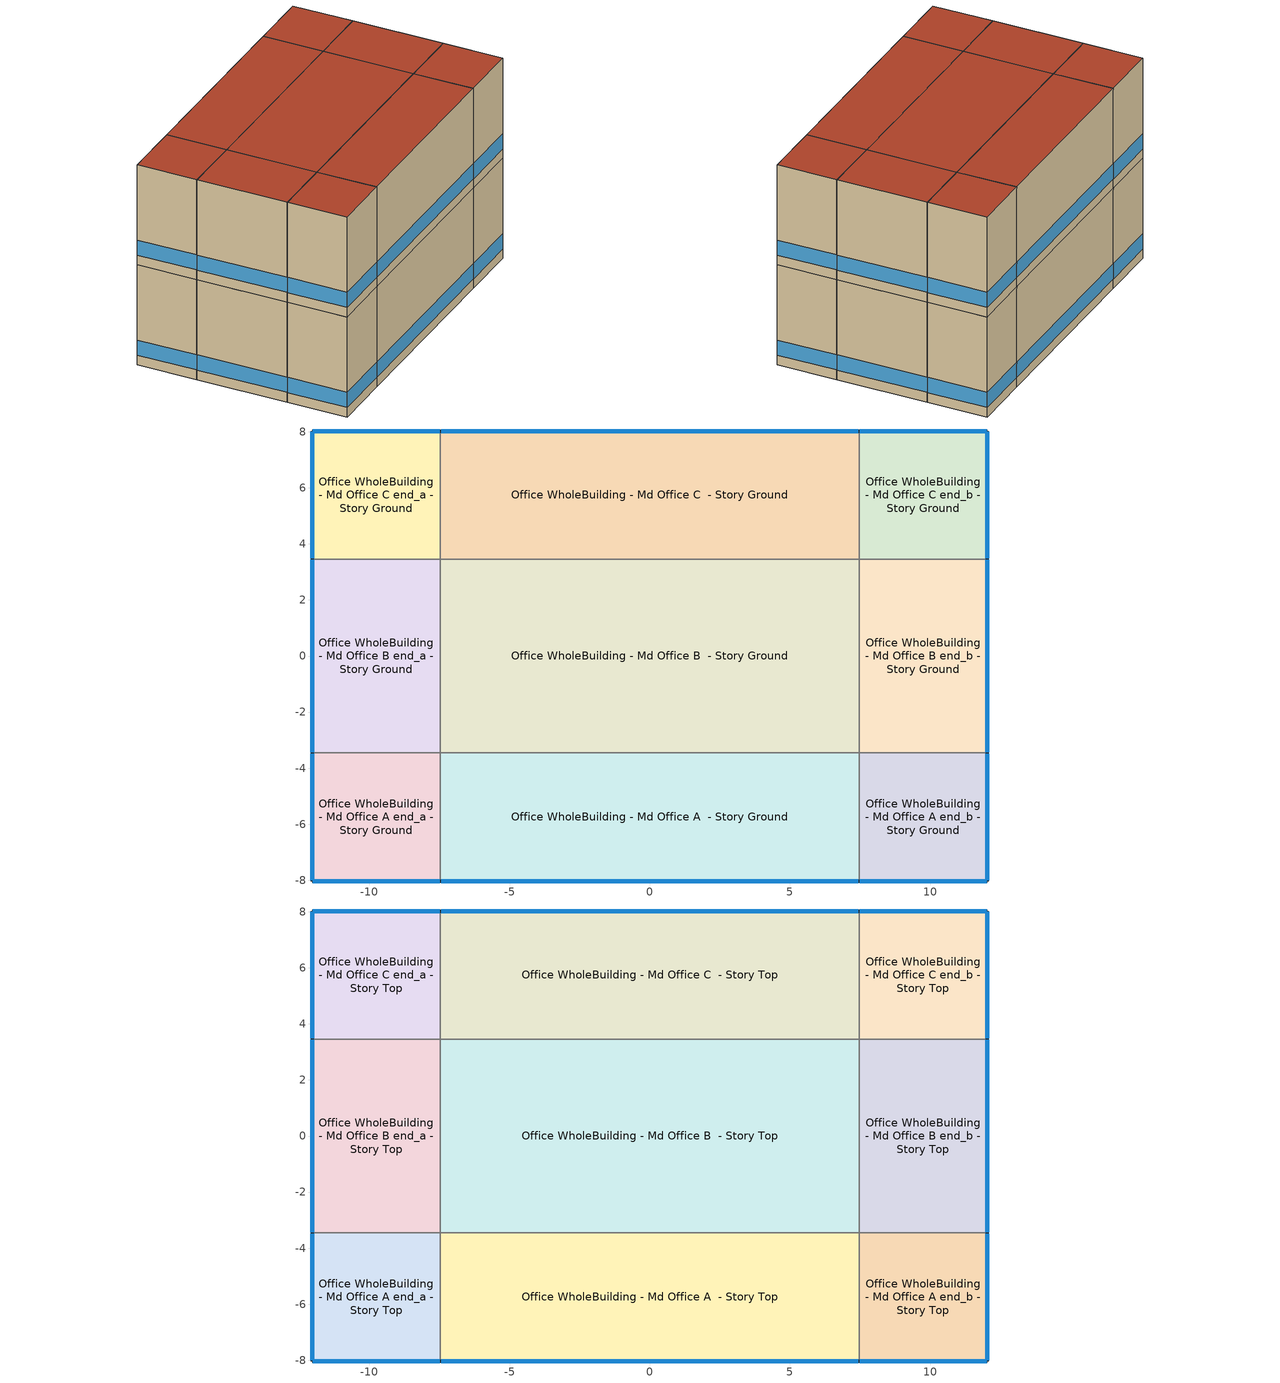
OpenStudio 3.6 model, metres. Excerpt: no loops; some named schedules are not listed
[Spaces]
Office WholeBuilding - Md Office A end_a - Story Ground
 floor ground (Foundation F 075 Perim 914 Area 209): -12.04,-8.03 -12.04,-3.45 -7.47,-3.45 -7.47,-8.03 z0
 wall outside: -12.04,-3.45 -12.04,-8.03 -7.47,-8.03 z0:7.92
 wall to Office WholeBuilding - Md Office B end_a - Story Ground: -7.47,-3.45 -12.04,-3.45 z0:7.92
 wall to Office WholeBuilding - Md Office A  - Story Ground: -7.47,-8.03 -7.47,-3.45 z0:7.92
 window: -12.01,-8.03 -7.49,-8.03 / -12.04,-3.48 -12.04,-8 z0.76:1.96
Office WholeBuilding - Md Office B end_a - Story Ground
 floor ground (Foundation F 075 Perim 691 Area 3158): -12.04,-3.45 -12.04,3.45 -7.47,3.45 -7.47,-3.45 z0
 wall outside: -12.04,3.45 -12.04,-3.45 z0:7.92
 wall to Office WholeBuilding - Md Office C end_a - Story Ground: -7.47,3.45 -12.04,3.45 z0:7.92
 wall to Office WholeBuilding - Md Office B  - Story Ground: -7.47,-3.45 -7.47,3.45 z0:7.92
 window: -12.04,3.43 -12.04,-3.43 z0.76:1.96
Office WholeBuilding - Md Office C end_a - Story Ground
 floor ground (Foundation F 075 Perim 914 Area 209): -12.04,3.45 -12.04,8.03 -7.47,8.03 -7.47,3.45 z0
 wall outside: -7.47,8.03 -12.04,8.03 -12.04,3.45 z0:7.92
 wall to Office WholeBuilding - Md Office C  - Story Ground: -7.47,3.45 -7.47,8.03 z0:7.92
 window: -7.49,8.03 -12.01,8.03 / -12.04,8 -12.04,3.48 z0.76:1.96
Office WholeBuilding - Md Office A  - Story Ground
 floor ground (Foundation F 075 Perim 1493 Area 6827): -7.47,-8.03 -7.47,-3.45 7.47,-3.45 7.47,-8.03 z0
 wall outside: -7.47,-8.03 7.47,-8.03 z0:7.92
 wall to Office WholeBuilding - Md Office B  - Story Ground: 7.47,-3.45 -7.47,-3.45 z0:7.92
 wall to Office WholeBuilding - Md Office A end_b - Story Ground: 7.47,-8.03 7.47,-3.45 z0:7.92
 window: -7.44,-8.03 7.44,-8.03 z0.76:1.95
Office WholeBuilding - Md Office B  - Story Ground
 floor ground (Foundation F 075 Perim 0 Area 10315): -7.47,-3.45 -7.47,3.45 7.47,3.45 7.47,-3.45 z0
 wall to Office WholeBuilding - Md Office C  - Story Ground: 7.47,3.45 -7.47,3.45 z0:7.92
 wall to Office WholeBuilding - Md Office B end_b - Story Ground: 7.47,-3.45 7.47,3.45 z0:7.92
Office WholeBuilding - Md Office C  - Story Ground
 floor ground (Foundation F 075 Perim 1493 Area 6827): -7.47,3.45 -7.47,8.03 7.47,8.03 7.47,3.45 z0
 wall outside: 7.47,8.03 -7.47,8.03 z0:7.92
 wall to Office WholeBuilding - Md Office C end_b - Story Ground: 7.47,3.45 7.47,8.03 z0:7.92
 window: 7.44,8.03 -7.44,8.03 z0.76:1.95
Office WholeBuilding - Md Office A end_b - Story Ground
 floor ground (Foundation F 075 Perim 914 Area 209): 7.47,-8.03 7.47,-3.45 12.04,-3.45 12.04,-8.03 z0
 wall outside: 7.47,-8.03 12.04,-8.03 12.04,-3.45 z0:7.92
 wall to Office WholeBuilding - Md Office B end_b - Story Ground: 12.04,-3.45 7.47,-3.45 z0:7.92
 window: 12.04,-8 12.04,-3.48 / 7.49,-8.03 12.01,-8.03 z0.76:1.96
Office WholeBuilding - Md Office B end_b - Story Ground
 floor ground (Foundation F 075 Perim 691 Area 3158): 7.47,-3.45 7.47,3.45 12.04,3.45 12.04,-3.45 z0
 wall outside: 12.04,-3.45 12.04,3.45 z0:7.92
 wall to Office WholeBuilding - Md Office C end_b - Story Ground: 12.04,3.45 7.47,3.45 z0:7.92
 window: 12.04,-3.43 12.04,3.43 z0.76:1.96
Office WholeBuilding - Md Office C end_b - Story Ground
 floor ground (Foundation F 075 Perim 914 Area 209): 7.47,3.45 7.47,8.03 12.04,8.03 12.04,3.45 z0
 wall outside: 12.04,3.45 12.04,8.03 7.47,8.03 z0:7.92
 window: 12.01,8.03 7.49,8.03 / 12.04,3.48 12.04,8 z0.76:1.96
Office WholeBuilding - Md Office A end_a - Story Top
 floor to Office WholeBuilding - Md Office A end_a - Story Ground: -12.04,-8.03 -12.04,-3.45 -7.47,-3.45 -7.47,-8.03 z7.92
 wall outside: -12.04,-3.45 -12.04,-8.03 -7.47,-8.03 z7.92:15.85
 wall to Office WholeBuilding - Md Office B end_a - Story Top: -7.47,-3.45 -12.04,-3.45 z7.92:15.85
 wall to Office WholeBuilding - Md Office A  - Story Top: -7.47,-8.03 -7.47,-3.45 z7.92:15.85
 window: -12.04,-3.48 -12.04,-8 / -12.01,-8.03 -7.49,-8.03 z8.69:9.89
 roof outside: -7.47,-8.03 -7.47,-3.45 -12.04,-3.45 -12.04,-8.03 z15.85
Office WholeBuilding - Md Office B end_a - Story Top
 floor to Office WholeBuilding - Md Office B end_a - Story Ground: -12.04,-3.45 -12.04,3.45 -7.47,3.45 -7.47,-3.45 z7.92
 wall outside: -12.04,3.45 -12.04,-3.45 z7.92:15.85
 wall to Office WholeBuilding - Md Office C end_a - Story Top: -7.47,3.45 -12.04,3.45 z7.92:15.85
 wall to Office WholeBuilding - Md Office B  - Story Top: -7.47,-3.45 -7.47,3.45 z7.92:15.85
 window: -12.04,3.43 -12.04,-3.43 z8.69:9.88
 roof outside: -7.47,-3.45 -7.47,3.45 -12.04,3.45 -12.04,-3.45 z15.85
Office WholeBuilding - Md Office C end_a - Story Top
 floor to Office WholeBuilding - Md Office C end_a - Story Ground: -12.04,3.45 -12.04,8.03 -7.47,8.03 -7.47,3.45 z7.92
 wall outside: -7.47,8.03 -12.04,8.03 -12.04,3.45 z7.92:15.85
 wall to Office WholeBuilding - Md Office C  - Story Top: -7.47,3.45 -7.47,8.03 z7.92:15.85
 window: -12.04,8 -12.04,3.48 / -7.49,8.03 -12.01,8.03 z8.69:9.89
 roof outside: -7.47,3.45 -7.47,8.03 -12.04,8.03 -12.04,3.45 z15.85
Office WholeBuilding - Md Office A  - Story Top
 floor to Office WholeBuilding - Md Office A  - Story Ground: -7.47,-8.03 -7.47,-3.45 7.47,-3.45 7.47,-8.03 z7.92
 wall outside: -7.47,-8.03 7.47,-8.03 z7.92:15.85
 wall to Office WholeBuilding - Md Office B  - Story Top: 7.47,-3.45 -7.47,-3.45 z7.92:15.85
 wall to Office WholeBuilding - Md Office A end_b - Story Top: 7.47,-8.03 7.47,-3.45 z7.92:15.85
 window: -7.44,-8.03 7.44,-8.03 z8.69:9.88
 roof outside: 7.47,-8.03 7.47,-3.45 -7.47,-3.45 -7.47,-8.03 z15.85
Office WholeBuilding - Md Office B  - Story Top
 floor to Office WholeBuilding - Md Office B  - Story Ground: -7.47,-3.45 -7.47,3.45 7.47,3.45 7.47,-3.45 z7.92
 wall to Office WholeBuilding - Md Office C  - Story Top: 7.47,3.45 -7.47,3.45 z7.92:15.85
 wall to Office WholeBuilding - Md Office B end_b - Story Top: 7.47,-3.45 7.47,3.45 z7.92:15.85
 roof outside: 7.47,-3.45 7.47,3.45 -7.47,3.45 -7.47,-3.45 z15.85
Office WholeBuilding - Md Office C  - Story Top
 floor to Office WholeBuilding - Md Office C  - Story Ground: -7.47,3.45 -7.47,8.03 7.47,8.03 7.47,3.45 z7.92
 wall outside: 7.47,8.03 -7.47,8.03 z7.92:15.85
 wall to Office WholeBuilding - Md Office C end_b - Story Top: 7.47,3.45 7.47,8.03 z7.92:15.85
 window: 7.44,8.03 -7.44,8.03 z8.69:9.88
 roof outside: 7.47,3.45 7.47,8.03 -7.47,8.03 -7.47,3.45 z15.85
Office WholeBuilding - Md Office A end_b - Story Top
 floor to Office WholeBuilding - Md Office A end_b - Story Ground: 7.47,-8.03 7.47,-3.45 12.04,-3.45 12.04,-8.03 z7.92
 wall outside: 7.47,-8.03 12.04,-8.03 12.04,-3.45 z7.92:15.85
 wall to Office WholeBuilding - Md Office B end_b - Story Top: 12.04,-3.45 7.47,-3.45 z7.92:15.85
 window: 12.04,-8 12.04,-3.48 / 7.49,-8.03 12.01,-8.03 z8.69:9.89
 roof outside: 12.04,-8.03 12.04,-3.45 7.47,-3.45 7.47,-8.03 z15.85
Office WholeBuilding - Md Office B end_b - Story Top
 floor to Office WholeBuilding - Md Office B end_b - Story Ground: 7.47,-3.45 7.47,3.45 12.04,3.45 12.04,-3.45 z7.92
 wall outside: 12.04,-3.45 12.04,3.45 z7.92:15.85
 wall to Office WholeBuilding - Md Office C end_b - Story Top: 12.04,3.45 7.47,3.45 z7.92:15.85
 window: 12.04,-3.43 12.04,3.43 z8.69:9.88
 roof outside: 12.04,-3.45 12.04,3.45 7.47,3.45 7.47,-3.45 z15.85
Office WholeBuilding - Md Office C end_b - Story Top
 floor to Office WholeBuilding - Md Office C end_b - Story Ground: 7.47,3.45 7.47,8.03 12.04,8.03 12.04,3.45 z7.92
 wall outside: 12.04,3.45 12.04,8.03 7.47,8.03 z7.92:15.85
 window: 12.01,8.03 7.49,8.03 / 12.04,3.48 12.04,8 z8.69:9.89
 roof outside: 12.04,3.45 12.04,8.03 7.47,8.03 7.47,3.45 z15.85
[Site]
Kodiak Airport: Latitude {deg}=57.75; Longitude {deg}=-152.5; Time Zone {hr}=-9; Elevation {m}=5; Terrain=City
[ClimateZones]
Climate Zone Institution Name 1=ASHRAE; Climate Zone Document Name 1=ANSI/ASHRAE Standard 169; Climate Zone Document Year 1=2006; Climate Zone Value 1=8; Climate Zone Institution Name 2=CEC; Climate Zone Document Name 2=California Climate Zone Descriptions; Climate Zone Document Year 2=1995
[Site:WaterMainsTemperature]
Calculation Method=Correlation; Annual Average Outdoor Air Temperature {C}=-1.525; Maximum Difference In Monthly Average Outdoor Air Temperatures {deltaC}=36.2
[Site:GroundTemperature:FCfactorMethod]
January Ground Temperature {C}=-3.1; February Ground Temperature {C}=-17.7; March Ground Temperature {C}=-19.3; April Ground Temperature {C}=-17.6; May Ground Temperature {C}=-15.4; June Ground Temperature {C}=-10.3; July Ground Temperature {C}=0.7; August Ground Temperature {C}=10.6; September Ground Temperature {C}=16; October Ground Temperature {C}=16.9; November Ground Temperature {C}=14.2; December Ground Temperature {C}=6.7
[SizingPeriod:DesignDay] Barometric Pressure {Pa}=100917; Wind Speed {m/s}=5; Wind Direction {deg}=320; Rain Indicator=No; Snow Indicator=No; Day of Month=21; Day Type=SummerDesignDay; Daylight Saving Time Indicator=No; Humidity Condition Type=Wetbulb; Dry-Bulb Temperature Range Modifier Type=DefaultMultipliers; Solar Model Indicator=ASHRAETau
Name | Maximum Dry-Bulb Temperature {C} | Daily Dry-Bulb Temperature Range {deltaC} | Month | Wetbulb or DewPoint at Maximum Dry-Bulb {C} | ASHRAE Clear Sky Optical Depth for Beam Irradiance | ASHRAE Clear Sky Optical Depth for Diffuse Irradiance
Kodiak December .4% Condns WB=>MCDB | 6.5 | 5.1 | 12 | 6.2 | 0.359 | 2.403
Kodiak November .4% Condns WB=>MCDB | 8.7 | 5.3 | 11 | 8.2 | 0.358 | 2.388
Kodiak October .4% Condns WB=>MCDB | 11.3 | 6.2 | 10 | 10.7 | 0.34 | 2.431
Kodiak September .4% Condns WB=>MCDB | 16.2 | 6.4 | 9 | 13.8 | 0.333 | 2.489
[Building]
90.1-2016|MediumOffice: North Axis {deg}=0; Default Construction Set=90.1-2016 - Office - ASHRAE 169-2013-8A; Default Schedule Set=Building Default Schedule Set; Standards Number of Stories=1; Standards Number of Above Ground Stories=1; Standards Building Type=Office
[Material:NoMass] Thermal Absorptance=0.9; Solar Absorptance=0.7
Name | Roughness | Thermal Resistance {m2-K/W} | Visible Absorptance
CP02 CARPET PAD | VeryRough | 0.21648 | 0.8
Typical Carpet Pad | Smooth | 0.21648 | 0.8
Typical Insulation R-23.75 1 | Smooth | 4.18206 | 0.7
Typical Insulation R-18.44 | Smooth | 3.24833 | 0.7
Typical Insulation R-34.6 | Smooth | 6.09289 | 0.7
Typical Insulation R-1.85 | Smooth | 0.326262 | 0.7
Typical Insulation R-2.38 | Smooth | 0.418404 | 0.7
[Material]
Name | Roughness | Thickness {m} | Conductivity {W/m-K} | Density {kg/m3} | Specific Heat {J/kg-K} | Thermal Absorptance | Solar Absorptance | Visible Absorptance
100mm Normalweight concrete floor | MediumSmooth | 0.1016 | 2.31 | 2322 | 832
G01 13mm gypsum board | Smooth | 0.0127 | 0.16 | 800 | 1090 | 0.9 | 0.7 | 0.5
4 in. Normalweight Concrete Floor | MediumRough | 0.1016 | 2.31 | 2322 | 832 | 0.9 | 0.7 | 0.7
8 in. Normalweight Concrete Floor | MediumRough | 0.2032 | 2.31 | 2322 | 832 | 0.9 | 0.7 | 0.7
8 in. Concrete Block Basement Wall | MediumRough | 0.2032 | 1.326 | 1842 | 912 | 0.9 | 0.7 | 0.7
F08 Metal surface; Metal Roof Surface | Smooth | 0.0008 | 45.28 | 7824 | 500 | 0.9 | 0.7 | 0.7
G05 25mm wood | MediumSmooth | 0.0254 | 0.15 | 608 | 1630 | 0.9 | 0.5 | 0.5
1IN Stucco | Smooth | 0.0253 | 0.6918 | 1858 | 837 | 0.9 | 0.7 | 0.92
8IN CONCRETE HW RefBldg | Rough | 0.2032 | 1.311 | 2240 | 836.8 | 0.9 | 0.7 | 0.7
1/2IN Gypsum | Smooth | 0.0127 | 0.16 | 784.9 | 830 | 0.9 | 0.4 | 0.4
Roof Membrane | VeryRough | 0.0095 | 0.16 | 1121.29 | 1460 | 0.9 | 0.7 | 0.7
Std Wood 6inch 2 | MediumSmooth | 0.15 | 0.12 | 540 | 1210 | 0.9 | 0.7 | 0.7
[Construction]
Typical Interior Floor: 100mm Normalweight concrete floor, CP02 CARPET PAD
Typical Interior Wall: G01 13mm gypsum board, G01 13mm gypsum board
Typical Interior Ceiling: CP02 CARPET PAD, 100mm Normalweight concrete floor
Typical Insulated Carpeted 8in Slab Floor: 8 in. Normalweight Concrete Floor, Typical Carpet Pad
Typical Insulated Basement Mass Wall: 8 in. Concrete Block Basement Wall
U 0.40 SHGC 0.43 Dbl LoE Spec Sel Clr 3mm/6mm/6mm Air: LoE SPEC SEL CLEAR 3MM, AIR 6MM, CLEAR 6MM
Typical Interior Window: Clear 3mm
Typical Interior Door; Typical Interior Partition: G05 25mm wood
Typical Insulated Exterior Mass Floor R-26.32 1: Typical Insulation R-23.75 1, 4 in. Normalweight Concrete Floor, Typical Carpet Pad
Typical Insulated Exterior Mass Wall R-20.83: 1IN Stucco, 8IN CONCRETE HW RefBldg, Typical Insulation R-18.44, 1/2IN Gypsum
Typical IEAD Roof R-35.71: Roof Membrane, Typical Insulation R-34.6, Metal Roof Surface
U 0.68 SHGC 0.45 Simple Glazing Window U-0.68 SHGC 0.45: U 0.68 SHGC 0.45 Simple Glazing U-0.68 SHGC 0.45
U 0.68 SHGC 0.45 Simple Glazing Window U-0.68 SHGC 0.45 1: U 0.68 SHGC 0.45 Simple Glazing U-0.68 SHGC 0.45 1
Typical Insulated Metal Door R-2.7: F08 Metal surface, Typical Insulation R-1.85
Typical Overhead Door R-3.23: Typical Insulation R-2.38
U 0.41 SHGC 0.55 Simple Glazing Skylight U-0.41 SHGC 0.0: U 0.41 SHGC 0.55 Simple Glazing U-0.41 SHGC 0.0
InteriorFurnishings 2: Std Wood 6inch 2
[WindowMaterial:Gas]
AIR 6MM: Gas Type=Air; Thickness {m}=0.0063
[WindowMaterial:Glazing] Optical Data Type=SpectralAverage; Infrared Transmittance at Normal Incidence=0; Front Side Infrared Hemispherical Emissivity=0.84; Conductivity {W/m-K}=0.9; Dirt Correction Factor for Solar and Visible Transmittance=1; Solar Diffusing=No
Name | Thickness {m} | Solar Transmittance at Normal Incidence | Front Side Solar Reflectance at Normal Incidence | Back Side Solar Reflectance at Normal Incidence | Visible Transmittance at Normal Incidence | Front Side Visible Reflectance at Normal Incidence | Back Side Visible Reflectance at Normal Incidence | Back Side Infrared Hemispherical Emissivity
LoE SPEC SEL CLEAR 3MM | 0.003 | 0.45 | 0.34 | 0.37 | 0.78 | 0.07 | 0.06 | 0.03
CLEAR 6MM | 0.006 | 0.775 | 0.071 | 0.071 | 0.881 | 0.08 | 0.08 | 0.84
Clear 3mm | 0.003 | 0.837 | 0.075 | 0.075 | 0.898 | 0.081 | 0.081 | 0.84
[Construction:FfactorGroundFloor] F-Factor {W/m-K}=0.751139
Name | Area {m2} | PerimeterExposed {m}
Foundation F 075 Perim 691 Area 3158 | 31.5812 | 6.90751
Foundation F 075 Perim 914 Area 209 | 20.9032 | 9.144
Foundation F 075 Perim 1493 Area 6827 | 68.2749 | 14.9333
Foundation F 075 Perim 0 Area 10315 | 103.152 | 0
[DefaultConstructionSet]
90.1-2016 - Office - ASHRAE 169-2013-8A: Default Exterior Surface Constructions=Default Surface Constructions 7; Default Interior Surface Constructions=Default Surface Constructions 8; Default Ground Contact Surface Constructions=Default Surface Constructions 9; Default Exterior SubSurface Constructions=Default Sub Surface Constructions 5; Default Interior SubSurface Constructions=Default Sub Surface Constructions 6; Interior Partition Construction=Typical Interior Partition
[DefaultSurfaceConstructions]
Name | Floor Construction | Wall Construction | Roof Ceiling Construction
Default Surface Constructions 7 | Typical Insulated Exterior Mass Floor R-26.32 1 | Typical Insulated Exterior Mass Wall R-20.83 | Typical IEAD Roof R-35.71
Default Surface Constructions 8 | Typical Interior Floor | Typical Interior Wall | Typical Interior Ceiling
Default Surface Constructions 9 | Typical Insulated Carpeted 8in Slab Floor | Typical Insulated Basement Mass Wall
[DefaultSubSurfaceConstructions]
Name | Fixed Window Construction | Operable Window Construction | Door Construction | Glass Door Construction | Overhead Door Construction | Skylight Construction | Tubular Daylight Dome Construction | Tubular Daylight Diffuser Construction
Default Sub Surface Constructions 5 | U 0.68 SHGC 0.45 Simple Glazing Window U-0.68 SHGC 0.45 | U 0.68 SHGC 0.45 Simple Glazing Window U-0.68 SHGC 0.45 1 | Typical Insulated Metal Door R-2.7 | U 0.40 SHGC 0.43 Dbl LoE Spec Sel Clr 3mm/6mm/6mm Air | Typical Overhead Door R-3.23 | U 0.41 SHGC 0.55 Simple Glazing Skylight U-0.41 SHGC 0.0 | Typical Interior Window | Typical Interior Window
Default Sub Surface Constructions 6 | Typical Interior Window | Typical Interior Window | Typical Interior Door
[WindowMaterial:SimpleGlazingSystem]
Name | U-Factor {W/m2-K} | Solar Heat Gain Coefficient
U 0.68 SHGC 0.45 Simple Glazing U-0.68 SHGC 0.45; U 0.68 SHGC 0.45 Simple Glazing U-0.68 SHGC 0.45 1 | 3.86122 | 0.45
U 0.41 SHGC 0.55 Simple Glazing U-0.41 SHGC 0.0 | 2.32809 | 0.55
[Lights:Definition]
Office WholeBuilding - Md Office Lights Definition: Design Level Calculation Method=Watts/Area; Watts per Space Floor Area {W/m2}=9.67; Fraction Radiant=0.7; Fraction Visible=0.2; Return Air Fraction=0
[Exterior:Lights:Definition]
Name | Design Level {W}
Occ Sensing Exterior Lights Def | 861.3
NonDimming Exterior Lights Def | 50.7
[Exterior:Lights] Control Option=AstronomicalClock
Name | Exterior Lights Definition | Schedule
Occ Sensing Exterior Lights Def | Occ Sensing Exterior Lights Def | OfficeSmall Exterior_lighting_schedule_b
NonDimming Exterior Lights Def | NonDimming Exterior Lights Def | OfficeSmall Exterior_lighting_schedule_a
[SpaceType]
Office WholeBuilding - Md Office - 90.1-2016: Default Schedule Set=Office WholeBuilding - Md Office Schedule Set; Design Specification Outdoor Air Object=Office WholeBuilding - Md Office Ventilation; Standards Building Type=Office; Standards Space Type=WholeBuilding - Md Office
[BuildingStory] Nominal Floor to Floor Height {m}=7.9248
Name | Nominal Z Coordinate {m}
Story Ground | 0
Story Top | 7.9248
[Space] Space Type=Office WholeBuilding - Md Office - 90.1-2016
Name | Building Story | Thermal Zone
Office WholeBuilding - Md Office A end_a - Story Ground | Story Ground | Zone Office WholeBuilding - Md Office A end_a - Story Ground
Office WholeBuilding - Md Office B end_a - Story Ground | Story Ground | Zone Office WholeBuilding - Md Office B end_a - Story Ground
Office WholeBuilding - Md Office C end_a - Story Ground | Story Ground | Zone Office WholeBuilding - Md Office C end_a - Story Ground
Office WholeBuilding - Md Office A  - Story Ground | Story Ground | Zone Office WholeBuilding - Md Office A  - Story Ground
Office WholeBuilding - Md Office B  - Story Ground | Story Ground | Zone Office WholeBuilding - Md Office B  - Story Ground
Office WholeBuilding - Md Office C  - Story Ground | Story Ground | Zone Office WholeBuilding - Md Office C  - Story Ground
Office WholeBuilding - Md Office A end_b - Story Ground | Story Ground | Zone Office WholeBuilding - Md Office A end_b - Story Ground
Office WholeBuilding - Md Office B end_b - Story Ground | Story Ground | Zone Office WholeBuilding - Md Office B end_b - Story Ground
Office WholeBuilding - Md Office C end_b - Story Ground | Story Ground | Zone Office WholeBuilding - Md Office C end_b - Story Ground
Office WholeBuilding - Md Office A end_a - Story Top | Story Top | Zone Office WholeBuilding - Md Office A end_a - Story Top
Office WholeBuilding - Md Office B end_a - Story Top | Story Top | Zone Office WholeBuilding - Md Office B end_a - Story Top
Office WholeBuilding - Md Office C end_a - Story Top | Story Top | Zone Office WholeBuilding - Md Office C end_a - Story Top
Office WholeBuilding - Md Office A  - Story Top | Story Top | Zone Office WholeBuilding - Md Office A  - Story Top
Office WholeBuilding - Md Office B  - Story Top | Story Top | Zone Office WholeBuilding - Md Office B  - Story Top
Office WholeBuilding - Md Office C  - Story Top | Story Top | Zone Office WholeBuilding - Md Office C  - Story Top
Office WholeBuilding - Md Office A end_b - Story Top | Story Top | Zone Office WholeBuilding - Md Office A end_b - Story Top
Office WholeBuilding - Md Office B end_b - Story Top | Story Top | Zone Office WholeBuilding - Md Office B end_b - Story Top
Office WholeBuilding - Md Office C end_b - Story Top | Story Top | Zone Office WholeBuilding - Md Office C end_b - Story Top
[ThermalZone] Multiplier=1; Use Ideal Air Loads=No
Zone Office WholeBuilding - Md Office A end_a - Story Ground: Thermostat=Office WholeBuilding - Md Office - 90.1-2016 Thermostat 2
Zone Office WholeBuilding - Md Office B end_a - Story Ground: Thermostat=Office WholeBuilding - Md Office - 90.1-2016 Thermostat 8
Zone Office WholeBuilding - Md Office C end_a - Story Ground: Thermostat=Office WholeBuilding - Md Office - 90.1-2016 Thermostat 14
Zone Office WholeBuilding - Md Office A  - Story Ground: Thermostat=Office WholeBuilding - Md Office - 90.1-2016 Thermostat; Primary Daylighting Control=Office WholeBuilding - Md Office A  - Story Ground Daylt Sensor 1; Fraction of Zone Controlled by Primary Daylighting Control=0.291; Secondary Daylighting Control=Office WholeBuilding - Md Office A  - Story Ground Daylt Sensor 2; Fraction of Zone Controlled by Secondary Daylighting Control=0.137
Zone Office WholeBuilding - Md Office B  - Story Ground: Thermostat=Office WholeBuilding - Md Office - 90.1-2016 Thermostat 6
Zone Office WholeBuilding - Md Office C  - Story Ground: Thermostat=Office WholeBuilding - Md Office - 90.1-2016 Thermostat 12; Primary Daylighting Control=Office WholeBuilding - Md Office C  - Story Ground Daylt Sensor 1; Fraction of Zone Controlled by Primary Daylighting Control=0.291; Secondary Daylighting Control=Office WholeBuilding - Md Office C  - Story Ground Daylt Sensor 2; Fraction of Zone Controlled by Secondary Daylighting Control=0.137
Zone Office WholeBuilding - Md Office A end_b - Story Ground: Thermostat=Office WholeBuilding - Md Office - 90.1-2016 Thermostat 4
Zone Office WholeBuilding - Md Office B end_b - Story Ground: Thermostat=Office WholeBuilding - Md Office - 90.1-2016 Thermostat 10
Zone Office WholeBuilding - Md Office C end_b - Story Ground: Thermostat=Office WholeBuilding - Md Office - 90.1-2016 Thermostat 16
Zone Office WholeBuilding - Md Office A end_a - Story Top: Thermostat=Office WholeBuilding - Md Office - 90.1-2016 Thermostat 3
Zone Office WholeBuilding - Md Office B end_a - Story Top: Thermostat=Office WholeBuilding - Md Office - 90.1-2016 Thermostat 9
Zone Office WholeBuilding - Md Office C end_a - Story Top: Thermostat=Office WholeBuilding - Md Office - 90.1-2016 Thermostat 15
Zone Office WholeBuilding - Md Office A  - Story Top: Thermostat=Office WholeBuilding - Md Office - 90.1-2016 Thermostat 1; Primary Daylighting Control=Office WholeBuilding - Md Office A  - Story Top Daylt Sensor 1; Fraction of Zone Controlled by Primary Daylighting Control=0.291; Secondary Daylighting Control=Office WholeBuilding - Md Office A  - Story Top Daylt Sensor 2; Fraction of Zone Controlled by Secondary Daylighting Control=0.137
Zone Office WholeBuilding - Md Office B  - Story Top: Thermostat=Office WholeBuilding - Md Office - 90.1-2016 Thermostat 7
Zone Office WholeBuilding - Md Office C  - Story Top: Thermostat=Office WholeBuilding - Md Office - 90.1-2016 Thermostat 13; Primary Daylighting Control=Office WholeBuilding - Md Office C  - Story Top Daylt Sensor 1; Fraction of Zone Controlled by Primary Daylighting Control=0.291; Secondary Daylighting Control=Office WholeBuilding - Md Office C  - Story Top Daylt Sensor 2; Fraction of Zone Controlled by Secondary Daylighting Control=0.137
Zone Office WholeBuilding - Md Office A end_b - Story Top: Thermostat=Office WholeBuilding - Md Office - 90.1-2016 Thermostat 5
Zone Office WholeBuilding - Md Office B end_b - Story Top: Thermostat=Office WholeBuilding - Md Office - 90.1-2016 Thermostat 11
Zone Office WholeBuilding - Md Office C end_b - Story Top: Thermostat=Office WholeBuilding - Md Office - 90.1-2016 Thermostat 17
[People:Definition]
Office WholeBuilding - Md Office People Definition: Number of People Calculation Method=People; Number of People {people}=25; Fraction Radiant=0.3; Enable ASHRAE 55 Comfort Warnings=Yes; Thermal Comfort Model Type 1=Fanger; Thermal Comfort Model Type 2=AdaptiveASH55
[People]
Office WholeBuilding - Md Office People: People Definition=Office WholeBuilding - Md Office People Definition; Space or SpaceType=Office WholeBuilding - Md Office - 90.1-2016; Work Efficiency Schedule=Work Efficiency Schedule; Clothing Insulation Schedule=Clothing Schedule; Air Velocity Schedule=Air Velocity Schedule; Multiplier=1
[Lights]
Office WholeBuilding - Md Office Lights: Lights Definition=Office WholeBuilding - Md Office Lights Definition; Space or SpaceType=Office WholeBuilding - Md Office - 90.1-2016; Fraction Replaceable=1
[ElectricEquipment:Definition] Design Level Calculation Method=Watts/Area
Name | Watts per Space Floor Area {W/m2} | Fraction Latent | Fraction Radiant | Fraction Lost
Office WholeBuilding - Md Office Elec Equip Definition | 18.0729 | 0 | 0.5 | 0
Server Room 1 | 17 |  |  | 0.95
[ElectricEquipment] Space or SpaceType=Office WholeBuilding - Md Office - 90.1-2016
Name | Electric Equipment Definition | Schedule
Office WholeBuilding - Md Office Elec Equip | Office WholeBuilding - Md Office Elec Equip Definition
Server Room | Server Room 1 | Always On Discrete 2
[DesignSpecification:OutdoorAir]
Office WholeBuilding - Md Office Ventilation: Outdoor Air Method=Sum; Outdoor Air Flow per Floor Area {m3/s-m2}=0.0004318
[DefaultScheduleSet]
Name | Number of People Schedule | People Activity Level Schedule | Lighting Schedule | Electric Equipment Schedule | Infiltration Schedule | Other Equipment Schedule | Hours of Operation Schedule
Office WholeBuilding - Md Office Schedule Set | OfficeMedium BLDG_OCC_SCH | OfficeMedium ACTIVITY_SCH | OfficeMedium BLDG_LIGHT_SCH_2013 | OfficeMedium BLDG_EQUIP_SCH_2013 | OfficeMedium INFIL_SCH_PNNL | Always On Discrete 1
Building Default Schedule Set |  |  |  |  |  |  | Building Hours of Operation NonResidential
[SpaceInfiltration:DesignFlowRate] Schedule=Always On Discrete; Design Flow Rate Calculation Method=Flow/ExteriorArea; Constant Term Coefficient=0; Temperature Term Coefficient=0; Velocity Term Coefficient=0.224; Velocity Squared Term Coefficient=0
Name | Space or SpaceType | Flow per Exterior Surface Area {m3/s-m2}
Office WholeBuilding - Md Office A  - Story Ground Infiltration | Office WholeBuilding - Md Office A  - Story Ground | 0.000569573
Office WholeBuilding - Md Office A  - Story Top Infiltration | Office WholeBuilding - Md Office A  - Story Top | 0.000361193
Office WholeBuilding - Md Office A end_a - Story Ground Infiltration | Office WholeBuilding - Md Office A end_a - Story Ground | 0.000569573
Office WholeBuilding - Md Office A end_a - Story Top Infiltration | Office WholeBuilding - Md Office A end_a - Story Top | 0.000442057
Office WholeBuilding - Md Office A end_b - Story Ground Infiltration | Office WholeBuilding - Md Office A end_b - Story Ground | 0.000569573
Office WholeBuilding - Md Office A end_b - Story Top Infiltration | Office WholeBuilding - Md Office A end_b - Story Top | 0.000442057
Office WholeBuilding - Md Office B end_a - Story Ground Infiltration | Office WholeBuilding - Md Office B end_a - Story Ground | 0.000569573
Office WholeBuilding - Md Office B end_a - Story Top Infiltration | Office WholeBuilding - Md Office B end_a - Story Top | 0.000361193
Office WholeBuilding - Md Office B end_b - Story Ground Infiltration | Office WholeBuilding - Md Office B end_b - Story Ground | 0.000569573
Office WholeBuilding - Md Office B end_b - Story Top Infiltration | Office WholeBuilding - Md Office B end_b - Story Top | 0.000361193
Office WholeBuilding - Md Office C  - Story Ground Infiltration | Office WholeBuilding - Md Office C  - Story Ground | 0.000569573
Office WholeBuilding - Md Office C  - Story Top Infiltration | Office WholeBuilding - Md Office C  - Story Top | 0.000361193
Office WholeBuilding - Md Office C end_a - Story Ground Infiltration | Office WholeBuilding - Md Office C end_a - Story Ground | 0.000569573
Office WholeBuilding - Md Office C end_a - Story Top Infiltration | Office WholeBuilding - Md Office C end_a - Story Top | 0.000442057
Office WholeBuilding - Md Office C end_b - Story Ground Infiltration | Office WholeBuilding - Md Office C end_b - Story Ground | 0.000569573
Office WholeBuilding - Md Office C end_b - Story Top Infiltration | Office WholeBuilding - Md Office C end_b - Story Top | 0.000442057
[Daylighting:Control] Position X-Coordinate {m}=7.46664; Position Z-Coordinate {m}=0.762; Illuminance Setpoint {lux}=377; Lighting Control Type=Stepped; Minimum Input Power Fraction for Continuous Dimming Control=0.3; Minimum Light Output Fraction for Continuous Dimming Control=0.2; Number of Stepped Control Steps=3; Probability Lighting will be Reset When Needed in Manual Stepped Control=1; Maximum Allowable Discomfort Glare Index=22
Name | Space | Position Y-Coordinate {m}
Office WholeBuilding - Md Office A  - Story Ground Daylt Sensor 1 | Office WholeBuilding - Md Office A  - Story Ground | 1.29015
Office WholeBuilding - Md Office A  - Story Ground Daylt Sensor 2 | Office WholeBuilding - Md Office A  - Story Ground | 2.59985
Office WholeBuilding - Md Office A  - Story Top Daylt Sensor 1 | Office WholeBuilding - Md Office A  - Story Top | 1.29015
Office WholeBuilding - Md Office A  - Story Top Daylt Sensor 2 | Office WholeBuilding - Md Office A  - Story Top | 2.59985
Office WholeBuilding - Md Office C  - Story Ground Daylt Sensor 1 | Office WholeBuilding - Md Office C  - Story Ground | 3.28185
Office WholeBuilding - Md Office C  - Story Ground Daylt Sensor 2 | Office WholeBuilding - Md Office C  - Story Ground | 1.97215
Office WholeBuilding - Md Office C  - Story Top Daylt Sensor 1 | Office WholeBuilding - Md Office C  - Story Top | 3.28185
Office WholeBuilding - Md Office C  - Story Top Daylt Sensor 2 | Office WholeBuilding - Md Office C  - Story Top | 1.97215
[ThermostatSetpoint:DualSetpoint] Heating Setpoint Temperature Schedule=OfficeMedium HTGSETP_SCH_YES_OPTIMUM; Cooling Setpoint Temperature Schedule=OfficeMedium CLGSETP_SCH_YES_OPTIMUM
Office WholeBuilding - Md Office - 90.1-2016 Thermostat; Office WholeBuilding - Md Office - 90.1-2016 Thermostat 1; Office WholeBuilding - Md Office - 90.1-2016 Thermostat 2; Office WholeBuilding - Md Office - 90.1-2016 Thermostat 3; Office WholeBuilding - Md Office - 90.1-2016 Thermostat 4; Office WholeBuilding - Md Office - 90.1-2016 Thermostat 5; Office WholeBuilding - Md Office - 90.1-2016 Thermostat 6; Office WholeBuilding - Md Office - 90.1-2016 Thermostat 7; Office WholeBuilding - Md Office - 90.1-2016 Thermostat 8; Office WholeBuilding - Md Office - 90.1-2016 Thermostat 9; Office WholeBuilding - Md Office - 90.1-2016 Thermostat 10; Office WholeBuilding - Md Office - 90.1-2016 Thermostat 11; Office WholeBuilding - Md Office - 90.1-2016 Thermostat 12; Office WholeBuilding - Md Office - 90.1-2016 Thermostat 13; Office WholeBuilding - Md Office - 90.1-2016 Thermostat 14; Office WholeBuilding - Md Office - 90.1-2016 Thermostat 15; Office WholeBuilding - Md Office - 90.1-2016 Thermostat 16; Office WholeBuilding - Md Office - 90.1-2016 Thermostat 17
[InternalMass:Definition]
Internal Mass Definition 3: Construction=InteriorFurnishings 2; Design Level Calculation Method=SurfaceArea/Area; Surface Area per Space Floor Area=2
[InternalMass] Internal Mass Definition=Internal Mass Definition 3; Multiplier=1
Name | Space or SpaceType
Office WholeBuilding - Md Office C end_b - Story Top Mass | Office WholeBuilding - Md Office C end_b - Story Top
Office WholeBuilding - Md Office B end_b - Story Top Mass | Office WholeBuilding - Md Office B end_b - Story Top
Office WholeBuilding - Md Office A end_b - Story Top Mass | Office WholeBuilding - Md Office A end_b - Story Top
Office WholeBuilding - Md Office B  - Story Top Mass | Office WholeBuilding - Md Office B  - Story Top
Office WholeBuilding - Md Office A  - Story Top Mass | Office WholeBuilding - Md Office A  - Story Top
Office WholeBuilding - Md Office B end_b - Story Ground Mass | Office WholeBuilding - Md Office B end_b - Story Ground
Office WholeBuilding - Md Office A end_b - Story Ground Mass | Office WholeBuilding - Md Office A end_b - Story Ground
Office WholeBuilding - Md Office A  - Story Ground Mass | Office WholeBuilding - Md Office A  - Story Ground
Office WholeBuilding - Md Office C end_b - Story Ground Mass | Office WholeBuilding - Md Office C end_b - Story Ground
Office WholeBuilding - Md Office C end_a - Story Top Mass | Office WholeBuilding - Md Office C end_a - Story Top
Office WholeBuilding - Md Office C end_a - Story Ground Mass | Office WholeBuilding - Md Office C end_a - Story Ground
Office WholeBuilding - Md Office B end_a - Story Top Mass | Office WholeBuilding - Md Office B end_a - Story Top
Office WholeBuilding - Md Office A end_a - Story Top Mass | Office WholeBuilding - Md Office A end_a - Story Top
Office WholeBuilding - Md Office C  - Story Top Mass | Office WholeBuilding - Md Office C  - Story Top
Office WholeBuilding - Md Office B  - Story Ground Mass | Office WholeBuilding - Md Office B  - Story Ground
Office WholeBuilding - Md Office B end_a - Story Ground Mass | Office WholeBuilding - Md Office B end_a - Story Ground
Office WholeBuilding - Md Office C  - Story Ground Mass | Office WholeBuilding - Md Office C  - Story Ground
Office WholeBuilding - Md Office A end_a - Story Ground Mass | Office WholeBuilding - Md Office A end_a - Story Ground
[Schedule:Constant] Value=1
Always On Discrete; Always On Discrete 1; Always On Discrete 2
[Schedule:Ruleset]
Name | Default Day Schedule | Summer Design Day Schedule | Winter Design Day Schedule
Clothing Schedule | Clothing Schedule Default Winter Clothes
Air Velocity Schedule | Air Velocity Schedule Default
Work Efficiency Schedule | Work Efficiency Schedule Default
OfficeSmall Exterior_lighting_schedule_b | OfficeSmall Exterior_lighting_schedule_b Default | OfficeSmall Exterior_lighting_schedule_b Summer Design Day | OfficeSmall Exterior_lighting_schedule_b Winter Design Day
OfficeSmall Exterior_lighting_schedule_a | OfficeSmall Exterior_lighting_schedule_a Default | OfficeSmall Exterior_lighting_schedule_a Summer Design Day | OfficeSmall Exterior_lighting_schedule_a Winter Design Day
OfficeMedium BLDG_OCC_SCH | OfficeMedium BLDG_OCC_SCH Default | OfficeMedium BLDG_OCC_SCH Summer Design Day | OfficeMedium BLDG_OCC_SCH Winter Design Day
OfficeMedium ACTIVITY_SCH | OfficeMedium ACTIVITY_SCH Default | OfficeMedium ACTIVITY_SCH Summer Design Day | OfficeMedium ACTIVITY_SCH Winter Design Day
OfficeMedium BLDG_LIGHT_SCH_2013 | Schedule Day 6 | OfficeMedium BLDG_LIGHT_SCH_2013 Summer Design Day | OfficeMedium BLDG_LIGHT_SCH_2013 Winter Design Day
OfficeMedium BLDG_EQUIP_SCH_2013 | Schedule Day 9 | OfficeMedium BLDG_EQUIP_SCH_2013 Summer Design Day | OfficeMedium BLDG_EQUIP_SCH_2013 Winter Design Day
OfficeMedium INFIL_SCH_PNNL | OfficeMedium INFIL_SCH_PNNL Default | OfficeMedium INFIL_SCH_PNNL Summer Design Day | OfficeMedium INFIL_SCH_PNNL Winter Design Day
OfficeMedium HTGSETP_SCH_YES_OPTIMUM | OfficeMedium HTGSETP_SCH_YES_OPTIMUM Default | OfficeMedium HTGSETP_SCH_YES_OPTIMUM Summer Design Day | OfficeMedium HTGSETP_SCH_YES_OPTIMUM Winter Design Day
OfficeMedium CLGSETP_SCH_YES_OPTIMUM | OfficeMedium CLGSETP_SCH_YES_OPTIMUM Default | OfficeMedium CLGSETP_SCH_YES_OPTIMUM Summer Design Day | OfficeMedium CLGSETP_SCH_YES_OPTIMUM Winter Design Day
Building Hours of Operation NonResidential | Building Hours of Operation NonResidential Default | Building Hours of Operation NonResidential Summer Design Day | Building Hours of Operation NonResidential Winter Design Day
[Schedule:Day]
OfficeSmall Exterior_lighting_schedule_b Default; OfficeSmall Exterior_lighting_schedule_b Winter Design Day; OfficeSmall Exterior_lighting_schedule_b Summer Design Day: 6, 0, 0.7, 24, 0, 1
OfficeSmall Exterior_lighting_schedule_a Default; OfficeSmall Exterior_lighting_schedule_a Winter Design Day; OfficeSmall Exterior_lighting_schedule_a Summer Design Day: 6, 0, 0, 24, 0, 1
OfficeMedium BLDG_OCC_SCH Default: Yes, 6, 0, 0, 18, 0, 0, 24, 0, 0
OfficeMedium BLDG_OCC_SCH Summer Design Day: 6, 0, 0, 22, 0, 1, 24, 0, 0.05
OfficeMedium BLDG_OCC_SCH Winter Design Day: 24, 0, 0
OfficeMedium ACTIVITY_SCH Default: Yes, 24, 0, 120
OfficeMedium ACTIVITY_SCH Winter Design Day; OfficeMedium ACTIVITY_SCH Summer Design Day: 24, 0, 120
OfficeMedium HTGSETP_SCH_YES_OPTIMUM Default: Yes, 24, 0, 15.6
OfficeMedium HTGSETP_SCH_YES_OPTIMUM Summer Design Day: 24, 0, 15.6
OfficeMedium HTGSETP_SCH_YES_OPTIMUM Winter Design Day: 5, 0, 15.6, 6, 0, 17.6, 7, 0, 19.6, 22, 0, 21, 24, 0, 15.6
OfficeMedium CLGSETP_SCH_YES_OPTIMUM Default: Yes, 24, 0, 50
OfficeMedium CLGSETP_SCH_YES_OPTIMUM Winter Design Day: 24, 0, 26.7
OfficeMedium CLGSETP_SCH_YES_OPTIMUM Summer Design Day: 5, 0, 26.7, 6, 0, 25.7, 7, 0, 25, 22, 0, 24, 24, 0, 26.7
Building Hours of Operation NonResidential Default; Building Hours of Operation NonResidential Winter Design Day; Building Hours of Operation NonResidential Summer Design Day: 24, 0, 1
[Schedule:Rule]
Schedule Rule 17: Schedule Ruleset=OfficeMedium BLDG_OCC_SCH; Rule Order=1; Day Schedule=OfficeMedium BLDG_OCC_SCH Sat Day; Apply Sunday=No; Apply Saturday=No; Date Specification Type=DateRange; Start Month=1; Start Day=1; End Month=12; End Day=31
Schedule Rule 18: Schedule Ruleset=OfficeMedium BLDG_OCC_SCH; Rule Order=0; Day Schedule=OfficeMedium BLDG_OCC_SCH Wkdy Day; Date Specification Type=DateRange; Start Month=1; Start Day=1; End Month=12; End Day=31; Apply Monday=Yes; Apply Tuesday=Yes; Apply Wednesday=Yes; Apply Thursday=Yes; Apply Friday=Yes
Schedule Rule 29: Schedule Ruleset=OfficeMedium HTGSETP_SCH_YES_OPTIMUM; Rule Order=1; Day Schedule=OfficeMedium HTGSETP_SCH_YES_OPTIMUM Sat Day; Apply Saturday=Yes; Date Specification Type=DateRange; Start Month=1; Start Day=1; End Month=12; End Day=31
Schedule Rule 30: Schedule Ruleset=OfficeMedium HTGSETP_SCH_YES_OPTIMUM; Rule Order=0; Day Schedule=OfficeMedium HTGSETP_SCH_YES_OPTIMUM Wkdy Day; Date Specification Type=DateRange; Start Month=1; Start Day=1; End Month=12; End Day=31; Apply Monday=Yes; Apply Tuesday=Yes; Apply Wednesday=Yes; Apply Thursday=Yes; Apply Friday=Yes
Schedule Rule 31: Schedule Ruleset=OfficeMedium CLGSETP_SCH_YES_OPTIMUM; Rule Order=1; Day Schedule=OfficeMedium CLGSETP_SCH_YES_OPTIMUM Sat Day; Apply Saturday=No; Date Specification Type=DateRange; Start Month=1; Start Day=1; End Month=12; End Day=31
Schedule Rule 32: Schedule Ruleset=OfficeMedium CLGSETP_SCH_YES_OPTIMUM; Rule Order=0; Day Schedule=OfficeMedium CLGSETP_SCH_YES_OPTIMUM Wkdy Day; Date Specification Type=DateRange; Start Month=1; Start Day=1; End Month=12; End Day=31; Apply Monday=No; Apply Tuesday=No; Apply Wednesday=No; Apply Thursday=No; Apply Friday=No
Building Hours of Operation NonResidential Friday Rule: Schedule Ruleset=Building Hours of Operation NonResidential; Rule Order=2; Day Schedule=Building Hours of Operation NonResidential Friday; Date Specification Type=DateRange; Start Month=1; Start Day=1; End Month=12; End Day=31; Apply Monday=Yes; Apply Tuesday=Yes; Apply Wednesday=Yes; Apply Friday=Yes
Building Hours of Operation NonResidential Saturday Rule: Schedule Ruleset=Building Hours of Operation NonResidential; Rule Order=1; Day Schedule=Building Hours of Operation NonResidential Saturday; Apply Saturday=Yes; Date Specification Type=DateRange; Start Month=1; Start Day=1; End Month=12; End Day=31
Building Hours of Operation NonResidential Sunday Rule: Schedule Ruleset=Building Hours of Operation NonResidential; Rule Order=0; Day Schedule=Building Hours of Operation NonResidential Sunday; Apply Sunday=Yes; Date Specification Type=DateRange; Start Month=1; Start Day=1; End Month=12; End Day=31
autogen OfficeMedium ACTIVITY_SCH 0: Schedule Ruleset=OfficeMedium ACTIVITY_SCH; Rule Order=0; Day Schedule=autogen OfficeMedium ACTIVITY_SCH 0_day_sch; Apply Sunday=Yes; Apply Saturday=Yes; Date Specification Type=SpecificDates; Apply Monday=Yes; Apply Tuesday=Yes; Apply Wednesday=Yes; Apply Thursday=Yes; Apply Friday=Yes; Specific Month 1=1; Specific Day 1=2; Specific Month 2=1; Specific Day 2=9; Specific Month 3=1; Specific Day 3=16; Specific Month 4=1; Specific Day 4=23; Specific Month 5=1; Specific Day 5=30; Specific Month 6=2; Specific Day 6=6; Specific Month 7=2; Specific Day 7=13; Specific Month 8=2; Specific Day 8=20; Specific Month 9=2; Specific Day 9=27; Specific Month 10=3; Specific Day 10=5; Specific Month 11=3; Specific Day 11=12; Specific Month 12=3; Specific Day 12=19; Specific Month 13=3; Specific Day 13=26; Specific Month 14=4; Specific Day 14=2; Specific Month 15=4; Specific Day 15=9; Specific Month 16=4; Specific Day 16=16; Specific Month 17=4; Specific Day 17=23; Specific Month 18=4; Specific Day 18=30; Specific Month 19=5; Specific Day 19=7; Specific Month 20=5; Specific Day 20=14; Specific Month 21=5; Specific Day 21=21; Specific Month 22=5; Specific Day 22=28; Specific Month 23=6; Specific Day 23=4; Specific Month 24=6; Specific Day 24=11; Specific Month 25=6; Specific Day 25=18; Specific Month 26=6; Specific Day 26=25; Specific Month 27=7; Specific Day 27=2; Specific Month 28=7; Specific Day 28=9; Specific Month 29=7; Specific Day 29=16; Specific Month 30=7; Specific Day 30=23; Specific Month 31=7; Specific Day 31=30; Specific Month 32=8; Specific Day 32=6; Specific Month 33=8; Specific Day 33=13; Specific Month 34=8; Specific Day 34=20; Specific Month 35=8; Specific Day 35=27; Specific Month 36=9; Specific Day 36=3; Specific Month 37=9; Specific Day 37=10; Specific Month 38=9; Specific Day 38=17; Specific Month 39=9; Specific Day 39=24; Specific Month 40=10; Specific Day 40=1; Specific Month 41=10; Specific Day 41=8; Specific Month 42=10; Specific Day 42=15; Specific Month 43=10; Specific Day 43=22; Specific Month 44=10; Specific Day 44=29; Specific Month 45=11; Specific Day 45=5; Specific Month 46=11; Specific Day 46=12; Specific Month 47=11; Specific Day 47=19; Specific Month 48=11; Specific Day 48=26; Specific Month 49=12; Specific Day 49=3; Specific Month 50=12; Specific Day 50=10; Specific Month 51=12; Specific Day 51=17; Specific Month 52=12; Specific Day 52=24; Specific Month 53=12; Specific Day 53=31
autogen Schedule Rule 18 2: Schedule Ruleset=OfficeMedium BLDG_OCC_SCH; Rule Order=2; Day Schedule=autogen Schedule Rule 18 2_day_sch; Apply Sunday=No; Apply Saturday=No; Date Specification Type=SpecificDates; Apply Monday=No; Apply Tuesday=No; Apply Wednesday=No; Apply Thursday=No; Apply Friday=No; Specific Month 1=1; Specific Day 1=2; Specific Month 2=1; Specific Day 2=9; Specific Month 3=1; Specific Day 3=16; Specific Month 4=1; Specific Day 4=23; Specific Month 5=1; Specific Day 5=30; Specific Month 6=2; Specific Day 6=6; Specific Month 7=2; Specific Day 7=13; Specific Month 8=2; Specific Day 8=20; Specific Month 9=2; Specific Day 9=27; Specific Month 10=3; Specific Day 10=5; Specific Month 11=3; Specific Day 11=12; Specific Month 12=3; Specific Day 12=19; Specific Month 13=3; Specific Day 13=26; Specific Month 14=4; Specific Day 14=2; Specific Month 15=4; Specific Day 15=9; Specific Month 16=4; Specific Day 16=16; Specific Month 17=4; Specific Day 17=23; Specific Month 18=4; Specific Day 18=30; Specific Month 19=5; Specific Day 19=7; Specific Month 20=5; Specific Day 20=14; Specific Month 21=5; Specific Day 21=21; Specific Month 22=5; Specific Day 22=28; Specific Month 23=6; Specific Day 23=4; Specific Month 24=6; Specific Day 24=11; Specific Month 25=6; Specific Day 25=18; Specific Month 26=6; Specific Day 26=25; Specific Month 27=7; Specific Day 27=2; Specific Month 28=7; Specific Day 28=9; Specific Month 29=7; Specific Day 29=16; Specific Month 30=7; Specific Day 30=23; Specific Month 31=7; Specific Day 31=30; Specific Month 32=8; Specific Day 32=6; Specific Month 33=8; Specific Day 33=13; Specific Month 34=8; Specific Day 34=20; Specific Month 35=8; Specific Day 35=27; Specific Month 36=9; Specific Day 36=3; Specific Month 37=9; Specific Day 37=10; Specific Month 38=9; Specific Day 38=17; Specific Month 39=9; Specific Day 39=24; Specific Month 40=10; Specific Day 40=1; Specific Month 41=10; Specific Day 41=8; Specific Month 42=10; Specific Day 42=15; Specific Month 43=10; Specific Day 43=22; Specific Month 44=10; Specific Day 44=29; Specific Month 45=11; Specific Day 45=5; Specific Month 46=11; Specific Day 46=12; Specific Month 47=11; Specific Day 47=19; Specific Month 48=11; Specific Day 48=26; Specific Month 49=12; Specific Day 49=3; Specific Month 50=12; Specific Day 50=10; Specific Month 51=12; Specific Day 51=17; Specific Month 52=12; Specific Day 52=24; Specific Month 53=12; Specific Day 53=31
autogen Schedule Rule 32 2: Schedule Ruleset=OfficeMedium CLGSETP_SCH_YES_OPTIMUM; Rule Order=2; Day Schedule=autogen Schedule Rule 32 2_day_sch; Apply Sunday=No; Apply Saturday=No; Date Specification Type=SpecificDates; Apply Monday=No; Apply Tuesday=No; Apply Wednesday=No; Apply Thursday=No; Apply Friday=No; Specific Month 1=1; Specific Day 1=2; Specific Month 2=1; Specific Day 2=9; Specific Month 3=1; Specific Day 3=16; Specific Month 4=1; Specific Day 4=23; Specific Month 5=1; Specific Day 5=30; Specific Month 6=2; Specific Day 6=6; Specific Month 7=2; Specific Day 7=13; Specific Month 8=2; Specific Day 8=20; Specific Month 9=2; Specific Day 9=27; Specific Month 10=3; Specific Day 10=5; Specific Month 11=3; Specific Day 11=12; Specific Month 12=3; Specific Day 12=19; Specific Month 13=3; Specific Day 13=26; Specific Month 14=4; Specific Day 14=2; Specific Month 15=4; Specific Day 15=9; Specific Month 16=4; Specific Day 16=16; Specific Month 17=4; Specific Day 17=23; Specific Month 18=4; Specific Day 18=30; Specific Month 19=5; Specific Day 19=7; Specific Month 20=5; Specific Day 20=14; Specific Month 21=5; Specific Day 21=21; Specific Month 22=5; Specific Day 22=28; Specific Month 23=6; Specific Day 23=4; Specific Month 24=6; Specific Day 24=11; Specific Month 25=6; Specific Day 25=18; Specific Month 26=6; Specific Day 26=25; Specific Month 27=7; Specific Day 27=2; Specific Month 28=7; Specific Day 28=9; Specific Month 29=7; Specific Day 29=16; Specific Month 30=7; Specific Day 30=23; Specific Month 31=7; Specific Day 31=30; Specific Month 32=8; Specific Day 32=6; Specific Month 33=8; Specific Day 33=13; Specific Month 34=8; Specific Day 34=20; Specific Month 35=8; Specific Day 35=27; Specific Month 36=9; Specific Day 36=3; Specific Month 37=9; Specific Day 37=10; Specific Month 38=9; Specific Day 38=17; Specific Month 39=9; Specific Day 39=24; Specific Month 40=10; Specific Day 40=1; Specific Month 41=10; Specific Day 41=8; Specific Month 42=10; Specific Day 42=15; Specific Month 43=10; Specific Day 43=22; Specific Month 44=10; Specific Day 44=29; Specific Month 45=11; Specific Day 45=5; Specific Month 46=11; Specific Day 46=12; Specific Month 47=11; Specific Day 47=19; Specific Month 48=11; Specific Day 48=26; Specific Month 49=12; Specific Day 49=3; Specific Month 50=12; Specific Day 50=10; Specific Month 51=12; Specific Day 51=17; Specific Month 52=12; Specific Day 52=24; Specific Month 53=12; Specific Day 53=31
autogen Schedule Rule 30 2: Schedule Ruleset=OfficeMedium HTGSETP_SCH_YES_OPTIMUM; Rule Order=2; Day Schedule=autogen Schedule Rule 30 2_day_sch; Apply Sunday=Yes; Apply Saturday=Yes; Date Specification Type=SpecificDates; Apply Monday=Yes; Apply Tuesday=Yes; Apply Wednesday=Yes; Apply Thursday=Yes; Apply Friday=Yes; Specific Month 1=1; Specific Day 1=2; Specific Month 2=1; Specific Day 2=9; Specific Month 3=1; Specific Day 3=16; Specific Month 4=1; Specific Day 4=23; Specific Month 5=1; Specific Day 5=30; Specific Month 6=2; Specific Day 6=6; Specific Month 7=2; Specific Day 7=13; Specific Month 8=2; Specific Day 8=20; Specific Month 9=2; Specific Day 9=27; Specific Month 10=3; Specific Day 10=5; Specific Month 11=3; Specific Day 11=12; Specific Month 12=3; Specific Day 12=19; Specific Month 13=3; Specific Day 13=26; Specific Month 14=4; Specific Day 14=2; Specific Month 15=4; Specific Day 15=9; Specific Month 16=4; Specific Day 16=16; Specific Month 17=4; Specific Day 17=23; Specific Month 18=4; Specific Day 18=30; Specific Month 19=5; Specific Day 19=7; Specific Month 20=5; Specific Day 20=14; Specific Month 21=5; Specific Day 21=21; Specific Month 22=5; Specific Day 22=28; Specific Month 23=6; Specific Day 23=4; Specific Month 24=6; Specific Day 24=11; Specific Month 25=6; Specific Day 25=18; Specific Month 26=6; Specific Day 26=25; Specific Month 27=7; Specific Day 27=2; Specific Month 28=7; Specific Day 28=9; Specific Month 29=7; Specific Day 29=16; Specific Month 30=7; Specific Day 30=23; Specific Month 31=7; Specific Day 31=30; Specific Month 32=8; Specific Day 32=6; Specific Month 33=8; Specific Day 33=13; Specific Month 34=8; Specific Day 34=20; Specific Month 35=8; Specific Day 35=27; Specific Month 36=9; Specific Day 36=3; Specific Month 37=9; Specific Day 37=10; Specific Month 38=9; Specific Day 38=17; Specific Month 39=9; Specific Day 39=24; Specific Month 40=10; Specific Day 40=1; Specific Month 41=10; Specific Day 41=8; Specific Month 42=10; Specific Day 42=15; Specific Month 43=10; Specific Day 43=22; Specific Month 44=10; Specific Day 44=29; Specific Month 45=11; Specific Day 45=5; Specific Month 46=11; Specific Day 46=12; Specific Month 47=11; Specific Day 47=19; Specific Month 48=11; Specific Day 48=26; Specific Month 49=12; Specific Day 49=3; Specific Month 50=12; Specific Day 50=10; Specific Month 51=12; Specific Day 51=17; Specific Month 52=12; Specific Day 52=24; Specific Month 53=12; Specific Day 53=31
